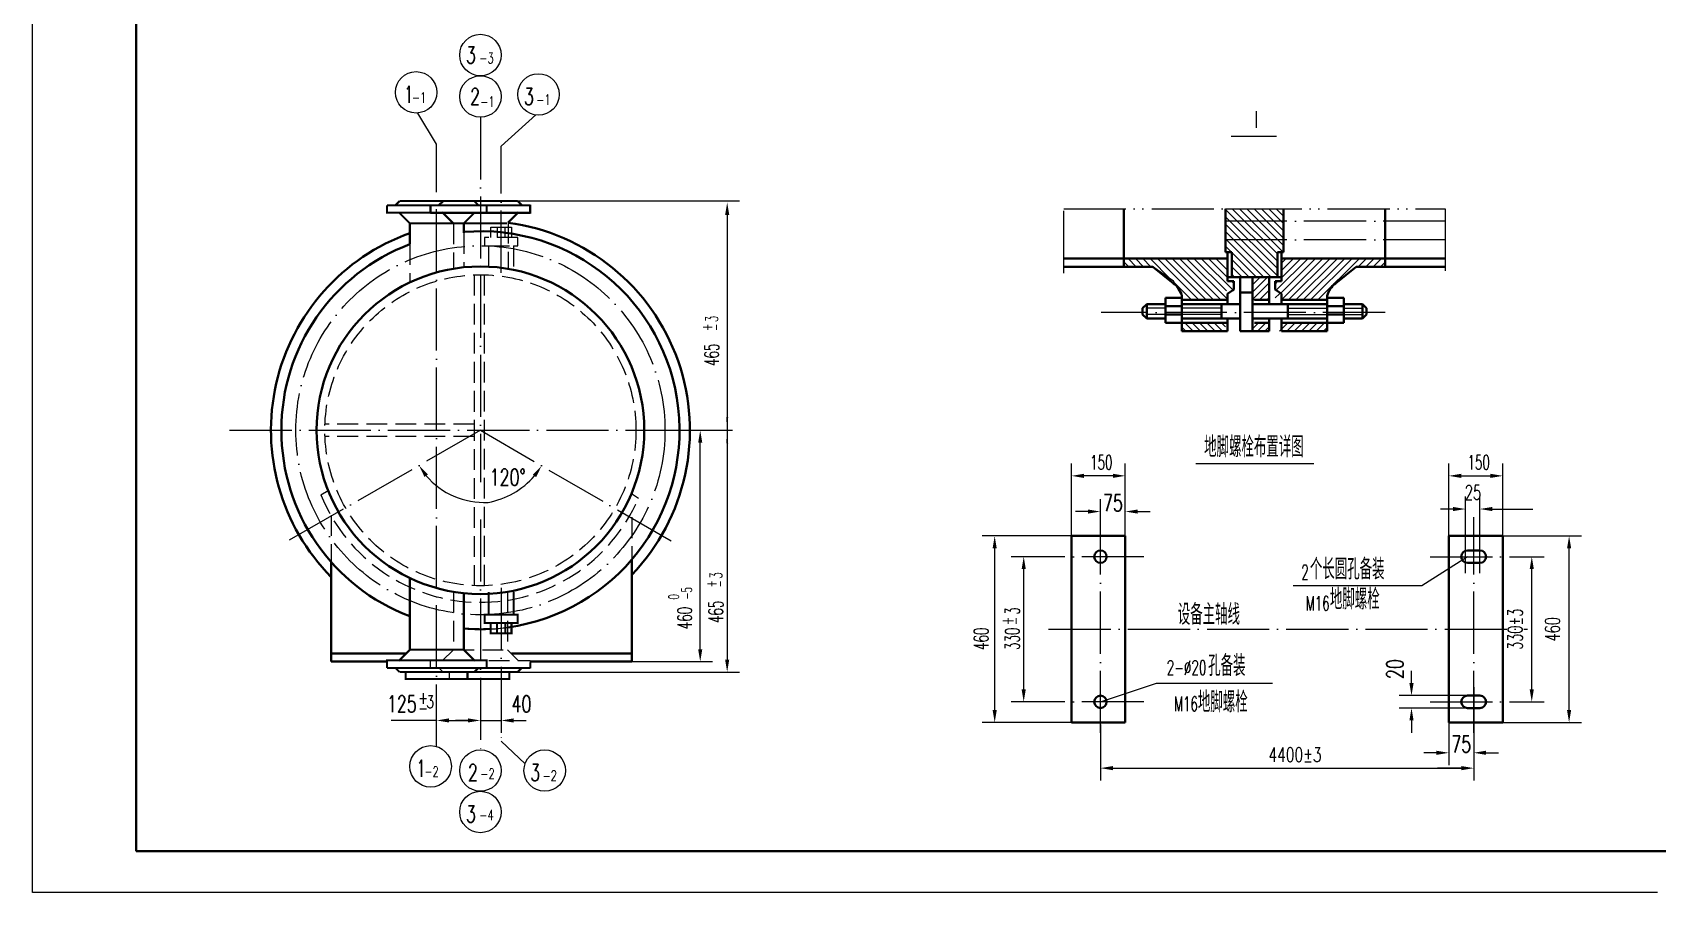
# Model space of a CAD drawing. Extents: x 0 to 2425, y 6 to 1194.
# Drawn here: x 0 to 391.8, y 6 to 213.4 of the extents above; entities that cross this region are included whole.
import ezdxf
from ezdxf.enums import TextEntityAlignment as Align

# ---------------------------------------------------------------- set-up
doc = ezdxf.new("R2010")
doc.units = 0
doc.header["$MEASUREMENT"] = 0
for name, pattern in [('SDHS', [21, 15, -2, 0, -2, 0, -2]), ('XS', [7, 5, -2]), ('ZHXS', [19, 15, -2, 0, -2])]:
    doc.linetypes.add(name, pattern=pattern)
doc.layers.get('0').update_dxf_attribs({"linetype": 'CONTINUOUS'})
for name, color, linetype in [('1', 7, 'ZHXS'), ('2', 7, 'SDHS'), ('3', 7, 'XS'), ('FRAME', 1, 'CONTINUOUS')]:
    doc.layers.add(name, color=color, linetype=linetype)
doc.styles.add('FHZ', font='txt', dxfattribs={"width": 0.7, "bigfont": 'hztxt'})
doc.styles.add('HZ', font='txt', dxfattribs={"width": 0.65, "bigfont": 'hztxt'})
doc.styles.add('HZ1', font='txt', dxfattribs={"width": 0.6, "bigfont": 'hztxt'})

# ---------------------------------------------------------------- blocks, each defined once
blk = doc.blocks.new('*X16')
at = {"color": 0}
for p, q in [((85, 49.35), (72.5, 61.85)), ((85, 47.58), (72.5, 60.08)), ((85, 51.12), (74.12, 62)), ((86.39, 51.5), (75.89, 62)), ((86.5, 53.15), (77.65, 62)), ((86.5, 54.92), (79.42, 62)), ((86.5, 56.69), (81.19, 62)), ((86.5, 58.46), (82.96, 62)), ((86.5, 60.22), (84.72, 62)), ((86.5, 61.99), (86.49, 62)), ((85, 45.81), (72.5, 58.31)), ((83.55, 45.5), (72.5, 56.55)), ((81.78, 45.5), (72.5, 54.78)), ((80.01, 45.5), (72.5, 53.01)), ((78.24, 45.5), (74, 49.74)), ((76.48, 45.5), (74, 47.98)), ((74.71, 45.5), (74, 46.21))]:
    blk.add_line(p, q, dxfattribs=at)
blk = doc.blocks.new('*X15')
at = {"color": 0}
for p, q in [((79, 41.88), (82.62, 45.5)), ((79, 43.64), (80.86, 45.5)), ((79, 45.41), (79.09, 45.5)), ((79, 40.11), (83, 44.11)), ((80.66, 40), (83, 42.34)), ((82.43, 40), (83, 40.57)), ((79, 33.04), (80.46, 34.5)), ((80.23, 32.5), (82.23, 34.5)), ((82, 32.5), (83, 33.5))]:
    blk.add_line(p, q, dxfattribs=at)

msp = doc.modelspace()

# ---------------------------------------------------------------- linework, layer by layer
for p, q in [((0, 6), (0, 426)), ((97.44238, 186.5), (92.88348, 194.01473)), ((113, 186.00649), (121.37983, 193.53861)), ((289.04723, 188.42702), (299.92997, 188.42702)), ((116.5, 172.84508), (170.5, 172.84508)), ((167.5, 169.42694), (167.5, 62.18135)), ((287.65353, 170.92702), (301.65353, 170.92702)), ((263.15353, 158.92702), (288.15353, 158.92702)), ((270.15353, 156.92702), (263.15353, 156.92702)), ((275.15353, 153.42702), (270.15353, 156.92702)), ((319.65353, 156.92702), (321.65353, 158.92702)), ((277.15353, 149.92702), (275.15353, 153.42702)), ((288.15353, 153.42702), (289.65353, 153.42702)), ((289.15353, 154.42702), (300.15353, 154.42702)), ((294.15353, 154.42702), (298.15353, 154.42702)), ((294.15353, 148.92702), (294.15353, 154.42702)), ((298.15353, 154.42702), (298.15353, 148.92702)), ((288.15353, 148.92702), (277.15353, 148.92702)), ((298.15353, 148.92702), (294.15353, 148.92702)), ((300.65353, 150.42702), (299.65353, 149.42702)), ((273.15353, 146.92702), (268.65353, 146.92702)), ((273.15353, 145.42702), (268.65353, 145.42702)), ((286.65353, 146.92702), (277.15353, 146.92702)), ((286.65353, 145.42702), (277.15353, 145.42702)), ((302.65353, 146.92702), (312.15353, 146.92702)), ((302.65353, 145.42702), (312.15353, 145.42702)), ((316.15353, 146.92702), (320.65353, 146.92702)), ((316.15353, 145.42702), (320.65353, 145.42702)), ((288.15353, 143.42702), (277.15353, 143.42702)), ((277.15353, 143.42702), (288.15353, 143.42702)), ((298.15353, 141.42702), (294.15353, 141.42702)), ((312.15353, 141.42702), (301.15353, 141.42702)), ((156.5, 117.5), (164, 117.5)), ((161, 64.68135), (161, 114.5)), ((164, 117.5), (168.76786, 117.5)), ((250.5, 101), (250.5, 109.5)), ((260.5, 106.5), (253.5, 106.5)), ((263.5, 92), (263.5, 109.5)), ((280.5, 109.5), (308.99037, 109.5)), ((341.5, 92), (341.5, 109.5)), ((344.5, 106.5), (351.5, 106.5)), ((354.5, 101), (354.5, 109.5)), ((250.5, 92), (250.5, 101.5)), ((257.5, 96.5), (257.5, 100.88594)), ((263.5, 92), (263.5, 100.88594)), ((342.5, 98.5), (339.5, 98.5)), ((345.5, 83), (345.5, 101.5)), ((349, 83), (349, 101.5)), ((352, 98.5), (355, 98.5)), ((354.5, 92), (354.5, 101.5)), ((355, 98.5), (361.75667, 98.5)), ((254.5, 97.88594), (251.5, 97.88594)), ((266.5, 97.88594), (269.5, 97.88594)), ((250.5, 92), (229, 92)), ((354.5, 92), (373.5, 92)), ((232, 50), (232, 89)), ((242.5, 87), (236, 87)), ((346, 87), (335, 80)), ((357, 87), (364.5, 87)), ((370.5, 50), (370.5, 89)), ((239, 55), (239, 84)), ((361.5, 55), (361.5, 84)), ((335, 80), (304, 80)), ((100.5, 59), (100.5, 57.5)), ((117, 59.18135), (170.5, 59.18135)), ((144.5, 61.68135), (164, 61.68135)), ((332.5, 56.5), (332.5, 59.5)), ((257.5, 52), (271, 56.5)), ((271, 56.5), (299, 56.5)), ((347.5, 55.5), (347.5, 33)), ((242.5, 52), (236, 52)), ((346, 53.5), (329.5, 53.5)), ((357, 52), (364.5, 52)), ((97.44238, 47.5), (86.5, 47.5)), ((97.44238, 45.5), (97.44238, 50.5)), ((100.44238, 47.5), (105, 47.5)), ((105, 47.5), (102, 47.5)), ((108, 47.5), (113, 47.5)), ((108, 47.5), (108, 44.5)), ((108, 47.5), (108, 44.5)), ((113, 49), (113, 44.5)), ((116, 47.5), (119, 47.5)), ((346, 50.5), (329.5, 50.5)), ((332.5, 47.5), (332.5, 44.5)), ((250.5, 47), (229, 47)), ((257.5, 46.5), (257.5, 33)), ((341.5, 47), (341.5, 36.70327)), ((347.5, 47), (347.5, 33)), ((347.5, 47), (347.5, 36.70327)), ((354.5, 47), (373.5, 47)), ((113, 42.49351), (118.77031, 37.04422)), ((338.5, 39.70327), (335.5, 39.70327)), ((350.5, 39.70327), (353.5, 39.70327)), ((260.5, 36), (344.5, 36)), ((341.5, 36), (338.74333, 36)), ((344.5, 36), (341.5, 36)), ((391.8173, 6), (0, 6))]:
    msp.add_line(p, q)
at = {"color": 0}
for p, q in [((264.38071, 156.92702), (263.15353, 158.15421)), ((266.14848, 156.92702), (264.14848, 158.92702)), ((267.91624, 156.92702), (265.91624, 158.92702)), ((269.68401, 156.92702), (267.68401, 158.92702)), ((274.48103, 153.89777), (269.45178, 158.92702)), ((281.21955, 148.92702), (271.21955, 158.92702)), ((282.98731, 148.92702), (272.98731, 158.92702)), ((284.75508, 148.92702), (274.75508, 158.92702)), ((286.52285, 148.92702), (276.52285, 158.92702)), ((288.29061, 148.92702), (278.29061, 158.92702)), ((287.85595, 151.12945), (280.05838, 158.92702)), ((289.65353, 151.09964), (281.82615, 158.92702)), ((288.15353, 154.36741), (283.59391, 158.92702)), ((288.15353, 156.13518), (285.36168, 158.92702)), ((299.90937, 151.25646), (307.57993, 158.92702)), ((300.97003, 150.54935), (309.3477, 158.92702)), ((301.15353, 157.80392), (302.27663, 158.92702)), ((301.15353, 156.03615), (304.0444, 158.92702)), ((301.15353, 154.26838), (305.81217, 158.92702)), ((301.15353, 148.96508), (311.11547, 158.92702)), ((302.88324, 148.92702), (312.88324, 158.92702)), ((304.651, 148.92702), (314.651, 158.92702)), ((306.41877, 148.92702), (316.41877, 158.92702)), ((308.18654, 148.92702), (318.18654, 158.92702)), ((309.9543, 148.92702), (319.9543, 158.92702)), ((321.48984, 156.92702), (323.48984, 158.92702)), ((323.2576, 156.92702), (325.2576, 158.92702)), ((325.02537, 156.92702), (326.15353, 158.05518)), ((279.45178, 148.92702), (275.42253, 152.95627)), ((289.65353, 152.86741), (289.09391, 153.42702)), ((299.65353, 152.76838), (300.31217, 153.42702)), ((278.11294, 141.42702), (277.15353, 142.38644)), ((279.88071, 141.42702), (277.88071, 143.42702)), ((281.64848, 141.42702), (279.64848, 143.42702)), ((283.41624, 141.42702), (281.41624, 143.42702)), ((285.18401, 141.42702), (283.18401, 143.42702)), ((286.95178, 141.42702), (284.95178, 143.42702)), ((287.68654, 142.46003), (286.71955, 143.42702)), ((300.68654, 141.42702), (302.68654, 143.42702)), ((302.4543, 141.42702), (304.4543, 143.42702)), ((304.22207, 141.42702), (306.22207, 143.42702)), ((305.98984, 141.42702), (307.98984, 143.42702)), ((307.7576, 141.42702), (309.7576, 143.42702)), ((309.52537, 141.42702), (311.52537, 143.42702)), ((311.29314, 141.42702), (312.15353, 142.28741))]:
    msp.add_line(p, q, dxfattribs=at)
at = {"const_width": 0.5}
for points in [[(109.5, 171.78089), (95, 171.78089)], [(299.65353, 151.42702), (299.65353, 151.92702)]]:
    msp.add_lwpolyline(points, dxfattribs=at)
for points in [[(167.5, 117.5, 0, 0.5, 0), (167.5, 120.5806, 0.5, 0.5, 0)], [(167.5, 117.5, 0, 0.5, 0), (167.5, 114.30858, 0.5, 0.5, 0)]]:
    msp.add_lwpolyline(points, format="xyseb")
msp.add_lwpolyline([(98, 60.18135), (99, 59.18135)])
for centre in [(108, 208), (92.5, 199), (108, 198), (122, 198.5), (96, 36.42248), (108, 35.42248), (123.5, 35.42248), (108, 25.42248)]:
    msp.add_circle(centre, 5)
for centre, radius, start, end in [((108.93137, 118.51351), 18.43174, 220.5162472, 272.8028274), ((106.40107, 119.15273), 19.35553, 280.2121184, 319.0950575)]:
    msp.add_arc(centre, radius, start, end)
for points in [[(168, 169.42694), (167, 169.42694), (167.5, 172.42694)], [(161.5, 114.5), (160.5, 114.5), (161, 117.5)], [(95.32915, 106.82529), (94.50918, 106.25288), (93.20194, 108.99898)], [(120.62127, 106.76671), (121.43858, 106.19051), (122.75853, 108.93053)], [(253.5, 106), (253.5, 107), (250.5, 106.5)], [(260.5, 106), (260.5, 107), (263.5, 106.5)], [(344.5, 106), (344.5, 107), (341.5, 106.5)], [(351.5, 106), (351.5, 107), (354.5, 106.5)], [(254.5, 98.38594), (254.5, 97.38594), (257.5, 97.88594)], [(266.5, 98.38594), (266.5, 97.38594), (263.5, 97.88594)], [(342.5, 99), (342.5, 98), (345.5, 98.5)], [(352, 99), (352, 98), (349, 98.5)], [(232.5, 89), (231.5, 89), (232, 92)], [(370, 89), (371, 89), (370.5, 92)], [(239.5, 84), (238.5, 84), (239, 87)], [(361, 84), (362, 84), (361.5, 87)], [(161.5, 64.68135), (160.5, 64.68135), (161, 61.68135)], [(168, 62.18135), (167, 62.18135), (167.5, 59.18135)], [(239.5, 55), (238.5, 55), (239, 52)], [(333, 56.5), (332, 56.5), (332.5, 53.5)], [(361, 55), (362, 55), (361.5, 52)], [(100.44238, 47), (100.44238, 48), (97.44238, 47.5)], [(105, 47), (105, 48), (108, 47.5)], [(105, 47), (105, 48), (108, 47.5)], [(116, 47), (116, 48), (113, 47.5)], [(232.5, 50), (231.5, 50), (232, 47)], [(333, 47.5), (332, 47.5), (332.5, 50.5)], [(370, 50), (371, 50), (370.5, 47)], [(338.5, 40.20327), (338.5, 39.20327), (341.5, 39.70327)], [(350.5, 40.20327), (350.5, 39.20327), (347.5, 39.70327)], [(260.5, 35.5), (260.5, 36.5), (257.5, 36)], [(344.5, 35.5), (344.5, 36.5), (347.5, 36)], [(344.5, 36.5), (344.5, 35.5), (347.5, 36)]]:
    msp.add_solid(points)
at = {"layer": '1'}
for p, q in [((108, 193), (108, 105)), ((108, 193), (108, 105)), ((97.44238, 41.20992), (97.44238, 186.5)), ((113, 155.5), (113, 186.00649)), ((340.65353, 167.92702), (285.65353, 167.92702)), ((340.65353, 163.42702), (285.65353, 163.42702)), ((326.15353, 145.92702), (257.65353, 145.92702)), ((47.5, 117.5), (156.5, 117.5)), ((108, 117.5), (61, 90.5)), ((108, 117.5), (154.5, 90.5)), ((108, 96), (108, 47.61287)), ((108, 96), (108, 40.42248)), ((257.5, 44.5), (257.5, 96.5)), ((347.5, 44.5), (347.5, 96.5)), ((268, 87), (241.5, 87)), ((337, 87), (363.5, 87)), ((113, 79.5), (113, 42.49351)), ((245, 69.5), (360.5, 69.5)), ((268, 52), (241.5, 52)), ((337, 52), (363.5, 52))]:
    msp.add_line(p, q, dxfattribs=at)
msp.add_circle((108, 117.5), 44.5, dxfattribs=at)
at = {"layer": '2'}
for p, q in [((248.65353, 170.92702), (340.65353, 170.92702)), ((248.65353, 155.42702), (248.65353, 170.92702)), ((340.65353, 170.92702), (340.65353, 155.42702))]:
    msp.add_line(p, q, dxfattribs=at)
at = {"layer": '3'}
for p, q in [((101.48732, 167.40825), (101.48732, 156.46278)), ((104.0097, 165.05653), (104.0097, 156.80128)), ((114.6603, 167.55887), (114.6603, 156.43782)), ((90.98732, 162.38395), (90.98732, 153.15224)), ((106.5, 154.97332), (106.5, 80)), ((109, 80), (109, 154.99)), ((106.5, 119), (70.52668, 119)), ((106.5, 116), (70.52668, 116)), ((69.53137, 101.92144), (71.27925, 102.93634)), ((146.11518, 101.07563), (144.4011, 102.15486)), ((72, 97), (72, 85.75098)), ((144.5, 96.5), (144.5, 86.3271))]:
    msp.add_line(p, q, dxfattribs=at)
for points in [[(110.5, 165.35349), (110.5, 166.5), (115.5, 166.5), (115.5, 164)], [(110.5, 164), (110.5, 165.35349)], [(112, 166.5), (112, 164)], [(114, 164), (114, 166.5)], [(116, 162), (117, 162), (117, 164), (109, 164), (109, 162), (110, 162)], [(110, 156.95267), (110, 162), (116, 162), (116, 156.18479)], [(101.48732, 78.53722), (101.48732, 64.55399), (98.79304, 61.85935)], [(114.5097, 78.53672), (114.5097, 64.55399), (117.20398, 61.85935)], [(101.48732, 64.55399), (114.39744, 64.55399)], [(96, 60.18135), (96, 61.99408), (120.01053, 61.99408), (120.01053, 60.10783)]]:
    msp.add_lwpolyline(points, dxfattribs=at)
msp.add_lwpolyline([(110.23777, 69.55219, 0.029835278), (115.92875, 70.15937, 1)], format="xyb", dxfattribs=at)
msp.add_circle((108, 117.5), 37.50333, dxfattribs=at)
msp.add_arc((108, 117.5), 41.50333, 202.0463654, 336.6881042, dxfattribs=at)
at = {"layer": 'FRAME', "lineweight": 40}
for p, q in [((25, 16), (25, 416)), ((263.15353, 158.92702), (263.15353, 170.92702)), ((287.65353, 160.42702), (287.65353, 170.92702)), ((301.65353, 160.42702), (301.65353, 170.92702)), ((326.15353, 158.92702), (326.15353, 170.92702)), ((263.15353, 158.92702), (248.65353, 158.92702)), ((263.15353, 156.92702), (248.65353, 156.92702)), ((288.15353, 158.92702), (263.15353, 158.92702)), ((263.15353, 158.92702), (263.15353, 156.92702)), ((263.15353, 156.92702), (270.15353, 156.92702)), ((275.15353, 152.92702), (270.15353, 156.92702)), ((289.15353, 160.42702), (287.65353, 160.42702)), ((288.15353, 160.39508), (288.15353, 153.42702)), ((289.15353, 154.42702), (289.15353, 160.42702)), ((300.15353, 154.42702), (300.15353, 160.42702)), ((300.15353, 160.42702), (301.65353, 160.42702)), ((301.15353, 158.42702), (301.15353, 160.42702)), ((301.15353, 158.92702), (326.15353, 158.92702)), ((301.15353, 158.92702), (301.15353, 153.42702)), ((314.15353, 152.92702), (319.15353, 156.92702)), ((326.15353, 156.92702), (319.15353, 156.92702)), ((326.15353, 158.92702), (326.15353, 156.92702)), ((326.15353, 158.92702), (340.65353, 158.92702)), ((326.15353, 156.92702), (340.65353, 156.92702)), ((289.15353, 154.42702), (288.15353, 154.42702)), ((288.15353, 153.42702), (289.65353, 153.42702)), ((289.15353, 154.42702), (294.65353, 154.42702)), ((289.65353, 153.42702), (289.65353, 151.42702)), ((291.15353, 154.42702), (291.15353, 144.42702)), ((294.15353, 154.42702), (294.15353, 148.92702)), ((300.15353, 154.42702), (294.65353, 154.42702)), ((298.15353, 154.42702), (298.15353, 147.92702)), ((301.15353, 153.42702), (299.65353, 153.42702)), ((299.65353, 153.42702), (299.65353, 151.42702)), ((300.15353, 154.42702), (301.15353, 154.42702)), ((277.15353, 149.42702), (273.15353, 149.42702)), ((273.15353, 149.42702), (273.15353, 143.42702)), ((277.15353, 141.42702), (277.15353, 149.92702)), ((288.15353, 148.92702), (277.15353, 148.92702)), ((289.65353, 151.42702), (288.15353, 150.42702)), ((288.15353, 150.42702), (288.15353, 147.92702)), ((291.15353, 150.71311), (294.15353, 150.71311)), ((294.15353, 148.92702), (294.15353, 141.42702)), ((298.15353, 148.92702), (294.65353, 148.92702)), ((299.65353, 151.42702), (301.15353, 150.42702)), ((301.15353, 150.42702), (301.15353, 147.92702)), ((301.15353, 148.92702), (312.15353, 148.92702)), ((312.15353, 141.42702), (312.15353, 149.92702)), ((312.15353, 149.42702), (316.15353, 149.42702)), ((316.15353, 149.42702), (316.15353, 143.42702)), ((268.65353, 147.92702), (267.65353, 146.92702)), ((267.65353, 146.92702), (267.65353, 145.42702)), ((267.65353, 145.42702), (268.65353, 144.42702)), ((268.65353, 147.92702), (268.65353, 144.42702)), ((273.15353, 147.92702), (268.65353, 147.92702)), ((277.15353, 147.42702), (273.15353, 147.42702)), ((277.15353, 145.42702), (273.15353, 145.42702)), ((277.15353, 147.92702), (291.15353, 147.92702)), ((286.65353, 144.42702), (286.65353, 147.92702)), ((312.15353, 147.92702), (294.15353, 147.92702)), ((302.65353, 144.42702), (302.65353, 147.92702)), ((312.15353, 147.42702), (316.15353, 147.42702)), ((312.15353, 145.42702), (316.15353, 145.42702)), ((316.15353, 147.92702), (320.65353, 147.92702)), ((320.65353, 147.92702), (321.65353, 146.92702)), ((320.65353, 147.92702), (320.65353, 144.42702)), ((321.65353, 145.42702), (320.65353, 144.42702)), ((321.65353, 146.92702), (321.65353, 145.42702)), ((268.65353, 144.42702), (273.15353, 144.42702)), ((273.15353, 143.42702), (277.15353, 143.42702)), ((277.15353, 144.42702), (291.15353, 144.42702)), ((288.15353, 143.42702), (277.15353, 143.42702)), ((288.15353, 141.42702), (277.15353, 141.42702)), ((288.15353, 144.42702), (288.15353, 141.42702)), ((291.15353, 144.42702), (291.15353, 141.42702)), ((291.15353, 141.42702), (294.65353, 141.42702)), ((312.15353, 144.42702), (294.15353, 144.42702)), ((298.15353, 143.42702), (294.65353, 143.42702)), ((298.15353, 141.42702), (294.65353, 141.42702)), ((298.15353, 144.42702), (298.15353, 141.42702)), ((301.15353, 144.42702), (301.15353, 141.42702)), ((301.15353, 143.42702), (312.15353, 143.42702)), ((301.15353, 141.42702), (312.15353, 141.42702)), ((316.15353, 143.42702), (312.15353, 143.42702)), ((320.65353, 144.42702), (316.15353, 144.42702)), ((250.5, 92), (250.5, 69.5)), ((250.5, 92), (263.5, 92)), ((263.5, 92), (263.5, 69.5)), ((354.5, 92), (341.5, 92)), ((341.5, 92), (341.5, 69.5)), ((354.5, 92), (354.5, 69.5)), ((144.5, 63.68135), (144.5, 86.3271)), ((346, 88.5), (347.5, 88.5)), ((349, 88.5), (347.5, 88.5)), ((72, 85.75098), (72, 63.68135)), ((346, 85.5), (347.5, 85.5)), ((349, 85.5), (347.5, 85.5)), ((250.5, 47), (250.5, 69.5)), ((263.5, 47), (263.5, 69.5)), ((341.5, 47), (341.5, 69.5)), ((354.5, 47), (354.5, 69.5)), ((72, 61.68135), (72, 63.68135)), ((72, 63.68135), (90.11479, 63.68135)), ((115.47717, 63.68135), (144.5, 63.68135)), ((144.5, 63.68135), (144.5, 61.68135)), ((85.5, 61.68135), (72, 61.68135)), ((144.5, 61.68135), (120.10547, 61.68135)), ((346, 53.5), (347.5, 53.5)), ((349, 53.5), (347.5, 53.5)), ((346, 50.5), (347.5, 50.5)), ((349, 50.5), (347.5, 50.5)), ((250.5, 47), (263.5, 47)), ((354.5, 47), (341.5, 47)), ((733, 16), (25, 16))]:
    msp.add_line(p, q, dxfattribs=at)
at = {"layer": 'FRAME', "lineweight": 40, "const_width": 0.5}
for points in [[(87.5, 171.78089), (88.5, 172.78089)], [(88.5, 172.78089), (98.5, 172.78089)], [(106.5, 172.78089), (96.5, 172.78089)], [(99, 172.78089), (109, 172.78089)], [(107.5, 171.78089), (106.5, 172.78089)], [(117, 172.78089), (107, 172.78089)], [(118, 171.78089), (117, 172.78089)], [(85.5, 171.78089), (85.5, 169.96816), (109.51053, 169.96816), (109.51053, 171.85441)], [(85.5, 171.78089), (100, 171.78089)], [(90.98732, 162.38395), (90.98732, 167.40825), (88.29304, 170.10289)], [(96, 171.78089), (110.5, 171.78089)], [(104.0097, 165.05653), (104.0097, 167.40825), (106.70398, 170.10289)], [(120, 171.78089), (105.5, 171.78089)], [(109.51053, 169.96816), (120.01053, 169.96816), (120.01053, 171.85441)], [(114.6603, 167.55887), (117.20398, 170.10289)], [(90.98732, 167.40825), (103.89744, 167.40825)], [(101.48732, 167.40825), (114.39744, 167.40825)], [(90.98732, 81.84776), (90.98732, 64.55399), (88.29304, 61.85935)], [(104.0097, 78.19872), (104.0097, 64.55399), (106.70398, 61.85935)], [(110, 78.5), (110, 73), (116, 73), (116, 78.5)], [(116, 73), (117, 73), (117, 71), (109, 71), (109, 73), (110, 73)], [(110.5, 69.64651), (110.5, 68.5), (115.5, 68.5), (115.5, 71)], [(110.5, 71), (110.5, 69.64651)], [(112, 68.5), (112, 71)], [(114, 71), (114, 68.5)], [(90.98732, 64.55399), (103.89744, 64.55399)], [(85.5, 60.18135), (85.5, 61.99408), (109.51053, 61.99408), (109.51053, 60.10783)], [(85.5, 60.18135), (100, 60.18135)], [(87.5, 60.18135), (88.5, 59.18135)], [(88.5, 59.18135), (98.5, 59.18135)], [(90, 59.18135), (90, 57.5), (97.44238, 57.5)], [(109.5, 60.18135), (95, 60.18135)], [(96, 60.18135), (110.5, 60.18135)], [(106.5, 59.18135), (96.5, 59.18135)], [(104.88476, 59.18135), (104.88476, 57.5), (97.44238, 57.5)], [(99, 59.18135), (109, 59.18135)], [(115, 59.18135), (115, 57.5), (104.88476, 57.5)], [(120, 60.18135), (105.5, 60.18135)], [(107.5, 60.18135), (106.5, 59.18135)], [(117, 59.18135), (107, 59.18135)], [(118, 60.18135), (117, 59.18135)], [(120.01053, 60.10783), (120.01053, 61.5)]]:
    msp.add_lwpolyline(points, dxfattribs=at)
at = {"layer": 'FRAME', "lineweight": 40}
for points in [[(98, 171.78089), (99, 172.78089)], [(96, 171.78089), (96, 169.96816), (120.01053, 169.96816), (120.01053, 171.85441)], [(101.33707, 167.55852), (98.79304, 170.10289)]]:
    msp.add_lwpolyline(points, dxfattribs=at)
at = {"layer": 'FRAME', "lineweight": 40, "const_width": 0.5}
msp.add_lwpolyline([(104.0097, 69.66615, 0.033846469), (110.5, 69.56515, 1)], format="xyb", dxfattribs=at)
at = {"layer": 'FRAME', "lineweight": 40}
for centre, radius, start, end in [((108, 117.5), 50.5, 109.687188, 224.530986), ((108, 117.5), 48, 277.9088018, 94.7685733), ((108, 117.5), 50.5, 316.2838417, 82.4213419), ((108, 117.5), 48, 110.7585638, 249.2414362), ((108, 117.5), 39.50333, 0, 180), ((271.65353, 148.42702), 5.70088, 15.2551187, 52.1250163), ((317.65353, 148.42702), 5.70088, 127.8749837, 164.7448813), ((108, 117.5), 39.50333, 180, 0), ((257.5, 87), 1.5, 0, 180), ((257.5, 87), 1.5, 180, 0), ((346, 87), 1.5, 90, 270), ((349, 87), 1.5, 270, 90), ((257.5, 52), 1.5, 0, 180), ((257.5, 52), 1.5, 180, 0), ((346, 52), 1.5, 90, 270), ((349, 52), 1.5, 270, 90)]:
    msp.add_arc(centre, radius, start, end, dxfattribs=at)

# ---------------------------------------------------------------- block references
for name in ['*X16', '*X15']:
    msp.add_blockref(name, (215.15353, 108.92702))

# ---------------------------------------------------------------- texts
for s, height, style, width, p in [('3', 4, 'HZ1', 0.7, (104.5, 206)), ('-3', 2.5, 'HZ1', 0.7, (107.75472, 206)), ('1', 4, 'HZ1', 0.7, (89.5, 196.5)), ('2', 4, 'HZ1', 0.7, (105.5, 196)), ('3', 4, 'HZ1', 0.7, (118.5, 196)), ('-1', 2.5, 'HZ1', 0.7, (91.5, 196.5)), ('-1', 2.5, 'HZ1', 0.7, (108, 195.5)), ('-1', 2.5, 'HZ1', 0.7, (121.5, 196)), ('I', 4, 'HZ', 0.6, (294.65353, 190.42702)), ('地脚螺栓布置详图', 5, 'HZ', 0.6, (282.5, 111)), ('150', 3.5, 'HZ', 0.6, (255, 108)), ('150', 3.5, 'HZ', 0.6, (346, 108)), ('120%%d', 4, 'HZ1', 0.7, (110.23057, 104.15848)), ('个长圆孔备装', 5, 'HZ', 0.6, (308, 81.5)), ('2', 3.5, 'HZ', 0.6, (305.91168, 81.5)), ('地脚螺栓', 5, 'HZ', 0.6, (312.83065, 74.27419)), ('设备主轴线', 5, 'HZ', 0.6, (276.1457, 70.56842)), ('M16', 3.5, 'HZ', 0.6, (307, 74)), ('孔备装', 5, 'HZ', 0.6, (283.47131, 58.22607)), ('2-%%c20', 3.5, 'HZ', 0.6, (273.5, 58.5)), ('地脚螺栓', 5, 'HZ', 0.6, (281, 49.45915)), ('125', 4, 'HZ1', 0.7, (85.45452, 49.5)), ('+', 3, 'HZ1', 0.7, (93, 51.5)), ('3', 3, 'HZ1', 0.7, (95, 50.5)), ('40', 4, 'HZ1', 0.7, (115.5, 49.5)), ('M16', 3.5, 'HZ', 0.6, (275.23201, 49.73985)), ('-', 3, 'HZ1', 0.7, (93, 49.04)), ('4400%%p3', 3.5, 'HZ1', 0.7, (298, 37.5)), ('1', 4, 'HZ1', 0.7, (92.5, 33.92248)), ('-2', 2.5, 'HZ1', 0.7, (94.5, 33.92248)), ('2', 4, 'HZ1', 0.7, (105, 32.92248)), ('-2', 2.5, 'HZ1', 0.7, (108, 33.42248)), ('3', 4, 'HZ1', 0.7, (120, 32.92248)), ('-2', 2.5, 'HZ1', 0.7, (123, 32.92248)), ('3', 4, 'HZ1', 0.7, (104.5, 22.92248)), ('-4', 2.5, 'HZ1', 0.7, (107.75472, 23.42248))]:
    msp.add_text(s, height=height, dxfattribs=dict(style=style, width=width)).set_placement(p)
for s, height, style, width, p in [('+', 2.5, 'HZ', 0.6, (163.88979, 141.48733)), ('3', 3, 'HZ', 0.6, (165.28352, 143.578)), ('-', 2.5, 'HZ', 0.6, (165.98039, 141.48733)), ('465', 3.5, 'HZ', 0.6, (165.5, 133)), ('3', 3, 'HZ', 0.6, (166.28352, 81.69409)), ('-5', 2.5, 'HZ', 0.6, (159.01172, 76.67647)), ('+', 2.5, 'HZ', 0.6, (164.88979, 79.60341)), ('-', 2.5, 'HZ', 0.6, (166.98039, 79.60341)), ('0', 2.5, 'HZ', 0.6, (155.87582, 76.67647)), ('460', 3.5, 'HZ', 0.6, (159, 69.5)), ('465', 3.5, 'HZ', 0.6, (166.5, 71)), ('3', 3.5, 'HZ', 0.6, (238, 73)), ('+', 3, 'HZ', 0.6, (236.5, 70.5)), ('-', 3, 'HZ', 0.6, (238.5, 70.5)), ('460', 3.5, 'HZ', 0.6, (230.5, 64.5)), ('330', 3.5, 'HZ', 0.6, (238, 64.5)), ('20', 4, 'HZ1', 0.7, (330.5, 57.5))]:
    msp.add_text(s, height=height, rotation=90, dxfattribs=dict(style=style, width=width)).set_placement(p)
at = {"style": 'HZ', "width": 0.65}
msp.add_text('25', height=3.5, dxfattribs=at).set_placement((347.33333, 102.5), align=Align.MIDDLE_CENTER)
for s, p in [('330%%p3', (357.5, 69.5)), ('460', (366.5, 69.5))]:
    msp.add_text(s, height=3.5, rotation=90, dxfattribs=at).set_placement(p, align=Align.MIDDLE_CENTER)
at = {"char_height": 4, "attachment_point": 5, "style": 'FHZ'}
for insert in [(260.5, 99.97594), (344.5, 41.79327)]:
    msp.add_mtext('\\A1;75', dxfattribs=dict(at, insert=insert))

doc.saveas('drawing.dxf')
